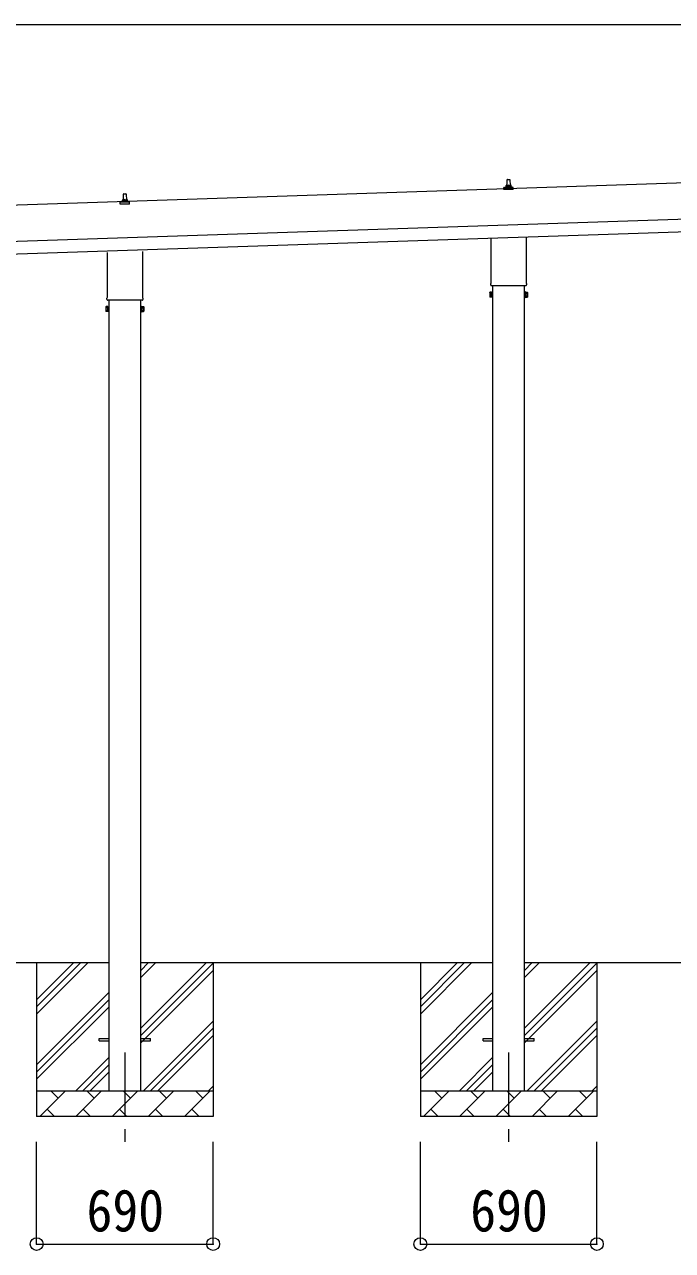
# Model space of a CAD drawing. Units: millimetres at full size, sheet at 1:50. Extents: x -14053 to 14053, y -9700 to 9700.
# Drawn here: x 6844 to 9377, y -6513 to -1720 of the extents above; entities that cross this region are included whole.
import ezdxf
from ezdxf.enums import TextEntityAlignment as Align

# ---------------------------------------------------------------- set-up
doc = ezdxf.new("R2010")
doc.units = ezdxf.units.MM
doc.header["$LTSCALE"] = 50
doc.header["$PDMODE"] = 32
doc.header["$PDSIZE"] = 50
doc.linetypes.add('CHAIN1', pattern=[8, 5, -1, 1, -1])
for name, color, linetype, lineweight in [('0-1_Defpoints', 7, 'CHAIN1', 9), ('0-2_TEXT1', 4, 'Continuous', 9), ('0-3_SHAPE', 7, 'Continuous', 9), ('0-8_TABLE1', 6, 'Continuous', 9)]:
    doc.layers.add(name, color=color, linetype=linetype, lineweight=lineweight)
doc.styles.add('ＭＳ ゴシック', font='')
doc.styles.get('ＭＳ ゴシック').set_extended_font_data('MS Gothic')

msp = doc.modelspace()

# ---------------------------------------------------------------- linework, layer by layer
at = {"layer": '0-1_Defpoints'}
for p, q in [((7236.51, -5738.7), (7236.51, -6087.7)), ((8736.51, -5738.7), (8736.51, -6087.7))]:
    msp.add_line(p, q, dxfattribs=at)
at = {"layer": '0-2_TEXT1'}
for p, q in [((9432.4, -2338.78), (3540.29, -2535.18)), ((8730.51, -2349.44), (8731.24, -2325.91)), ((8732.24, -2324.94), (8740.78, -2324.94)), ((8741.78, -2325.91), (8742.51, -2349.44)), ((7230.51, -2406.1), (7231.24, -2382.58)), ((7232.24, -2381.6), (7240.78, -2381.6)), ((7241.78, -2382.58), (7242.51, -2406.1)), ((8718.26, -2364.94), (8718.26, -2357.22)), ((8754.76, -2364.94), (8718.26, -2364.94)), ((8718.64, -2356.44), (8754.38, -2356.44)), ((8719.02, -2356.25), (8725.75, -2354.62)), ((8726.13, -2354.44), (8746.89, -2354.44)), ((8726.51, -2353.65), (8726.51, -2349.44)), ((8727.51, -2349.44), (8745.51, -2349.44)), ((8746.51, -2353.65), (8746.51, -2349.44)), ((8754, -2356.25), (8747.27, -2354.62)), ((8754.76, -2364.94), (8754.76, -2357.22)), ((7218.26, -2421.6), (7218.26, -2413.89)), ((7254.76, -2421.6), (7218.26, -2421.6)), ((7218.64, -2413.1), (7254.38, -2413.1)), ((7219.02, -2412.92), (7225.75, -2411.29)), ((7226.13, -2411.1), (7246.89, -2411.1)), ((7226.51, -2410.32), (7226.51, -2406.1)), ((7227.51, -2406.1), (7245.51, -2406.1)), ((7246.51, -2410.32), (7246.51, -2406.1)), ((7254, -2412.92), (7247.27, -2411.29)), ((7254.76, -2421.6), (7254.76, -2413.89)), ((3544.95, -2675.11), (9437.07, -2478.7)), ((3546.62, -2725.08), (9438.73, -2528.68)), ((8668.21, -2728.93), (8668.21, -2554.36)), ((8804.81, -2549.81), (8804.81, -2728.93)), ((7168.21, -2785.59), (7168.21, -2611.03)), ((7304.81, -2606.47), (7304.81, -2785.59)), ((8662.51, -2767.2), (8663.27, -2765.88)), ((8662.51, -2767.2), (8662.51, -2784.2)), ((8669.51, -2765.88), (8663.27, -2765.88)), ((8669.51, -2770.79), (8663.27, -2770.79)), ((8666.51, -2737.7), (8666.51, -2732.2)), ((8804.45, -2741.2), (8668.57, -2741.2)), ((8669.51, -2785.51), (8669.51, -2765.88)), ((8669.51, -2766.5), (8672.01, -2766.5)), ((8672.01, -2765.2), (8674.01, -2765.2)), ((8672.01, -2786.2), (8672.01, -2765.2)), ((8674.01, -2741.2), (8674.01, -5888.7)), ((8674.01, -2765.2), (8674.01, -2786.2)), ((8799.01, -5888.7), (8799.01, -2741.2)), ((8801.01, -2765.2), (8799.01, -2765.2)), ((8801.01, -2786.2), (8801.01, -2765.2)), ((8803.51, -2766.5), (8801.01, -2766.5)), ((8803.51, -2765.88), (8809.75, -2765.88)), ((8803.51, -2785.51), (8803.51, -2765.88)), ((8803.51, -2770.79), (8809.75, -2770.79)), ((8806.51, -2732.2), (8806.51, -2737.7)), ((8810.51, -2767.2), (8809.75, -2765.88)), ((8810.51, -2767.2), (8810.51, -2784.2)), ((7162.51, -2823.87), (7163.27, -2822.55)), ((7162.51, -2823.87), (7162.51, -2840.87)), ((7169.51, -2822.55), (7163.27, -2822.55)), ((7169.51, -2827.46), (7163.27, -2827.46)), ((7166.51, -2794.37), (7166.51, -2788.87)), ((7304.45, -2797.87), (7168.57, -2797.87)), ((7169.51, -2842.18), (7169.51, -2822.55)), ((7169.51, -2823.17), (7172.01, -2823.17)), ((7172.01, -2821.87), (7174.01, -2821.87)), ((7172.01, -2842.87), (7172.01, -2821.87)), ((7174.01, -2797.87), (7174.01, -5888.7)), ((7174.01, -2821.87), (7174.01, -2842.87)), ((7299.01, -5888.7), (7299.01, -2797.87)), ((7301.01, -2821.87), (7299.01, -2821.87)), ((7301.01, -2842.87), (7301.01, -2821.87)), ((7303.51, -2823.17), (7301.01, -2823.17)), ((7303.51, -2822.55), (7309.75, -2822.55)), ((7303.51, -2842.18), (7303.51, -2822.55)), ((7303.51, -2827.46), (7309.75, -2827.46)), ((7306.51, -2788.87), (7306.51, -2794.37)), ((7310.51, -2823.87), (7309.75, -2822.55)), ((7310.51, -2823.87), (7310.51, -2840.87)), ((8662.51, -2784.2), (8663.27, -2785.51)), ((8669.51, -2780.61), (8663.27, -2780.61)), ((8669.51, -2785.51), (8663.27, -2785.51)), ((8672.01, -2784.9), (8669.51, -2784.9)), ((8674.01, -2786.2), (8672.01, -2786.2)), ((8799.01, -2786.2), (8801.01, -2786.2)), ((8801.01, -2784.9), (8803.51, -2784.9)), ((8803.51, -2780.61), (8809.75, -2780.61)), ((8803.51, -2785.51), (8809.75, -2785.51)), ((8810.51, -2784.2), (8809.75, -2785.51)), ((7162.51, -2840.87), (7163.27, -2842.18)), ((7169.51, -2837.27), (7163.27, -2837.27)), ((7169.51, -2842.18), (7163.27, -2842.18)), ((7172.01, -2841.57), (7169.51, -2841.57)), ((7174.01, -2842.87), (7172.01, -2842.87)), ((7299.01, -2842.87), (7301.01, -2842.87)), ((7301.01, -2841.57), (7303.51, -2841.57)), ((7303.51, -2837.27), (7309.75, -2837.27)), ((7303.51, -2842.18), (7309.75, -2842.18)), ((7310.51, -2840.87), (7309.75, -2842.18)), ((7136.51, -5693.2), (7136.51, -5684.2)), ((7136.51, -5684.2), (7174.01, -5684.2)), ((7136.51, -5693.2), (7174.01, -5693.2)), ((7299.01, -5684.2), (7336.51, -5684.2)), ((7299.01, -5693.2), (7336.51, -5693.2)), ((7336.51, -5693.2), (7336.51, -5684.2)), ((8636.51, -5693.2), (8636.51, -5684.2)), ((8636.51, -5684.2), (8674.01, -5684.2)), ((8636.51, -5693.2), (8674.01, -5693.2)), ((8799.01, -5684.2), (8836.51, -5684.2)), ((8799.01, -5693.2), (8836.51, -5693.2)), ((8836.51, -5693.2), (8836.51, -5684.2))]:
    msp.add_line(p, q, dxfattribs=at)
for centre, radius, start, end in [((8730.6, -2350.07), 4.13, 90, 171.17633), ((8732.24, -2325.94), 1, 90, 178.60509), ((8739.84, -2349.44), 4.83, 133.60282, 180), ((8733.18, -2349.44), 4.83, 0, 46.39718), ((8740.78, -2325.94), 1, 1.39491, 90), ((8742.42, -2350.07), 4.13, 8.82367, 90), ((7232.24, -2382.6), 1, 90, 178.60509), ((7240.78, -2382.6), 1, 1.39491, 90), ((8719.26, -2357.22), 1, 103.62699, 180), ((8725.51, -2353.65), 1, 283.62699, 0), ((8727.51, -2350.44), 1, 90, 180), ((8745.51, -2350.44), 1, 0, 90), ((8747.51, -2353.65), 1, 180, 256.37301), ((8753.76, -2357.22), 1, 0, 76.37301), ((7219.26, -2413.89), 1, 103.62699, 180), ((7225.51, -2410.32), 1, 283.62699, 0), ((7230.6, -2406.74), 4.13, 90, 171.17633), ((7227.51, -2407.1), 1, 90, 180), ((7239.84, -2406.1), 4.83, 133.60282, 180), ((7233.18, -2406.1), 4.83, 0, 46.39718), ((7242.42, -2406.74), 4.13, 8.82367, 90), ((7245.51, -2407.1), 1, 0, 90), ((7247.51, -2410.32), 1, 180, 256.37301), ((7253.76, -2413.89), 1, 0, 76.37301), ((8670.51, -2732.2), 4, 125.09963, 180), ((8802.51, -2732.2), 4, 0, 54.90037), ((8678.75, -2775.7), 16.24, 162.41205, 197.58795), ((8666.86, -2768.34), 4.34, 145.61575, 214.38425), ((8670.51, -2737.7), 4, 180, 194.47751), ((8670.51, -2737.7), 4, 194.47751, 241.04498), ((8802.51, -2737.7), 4, 298.95502, 345.52249), ((8802.51, -2737.7), 4, 345.52249, 0), ((8794.27, -2775.7), 16.24, 342.41205, 17.58795), ((8806.17, -2768.34), 4.34, 325.61575, 34.38425), ((7166.86, -2825), 4.34, 145.61575, 214.38425), ((7178.75, -2832.37), 16.24, 162.41205, 197.58795), ((7170.51, -2788.87), 4, 125.09963, 180), ((7170.51, -2794.37), 4, 180, 194.47751), ((7170.51, -2794.37), 4, 194.47751, 241.04498), ((7302.51, -2794.37), 4, 298.95502, 345.52249), ((7302.51, -2788.87), 4, 0, 54.90037), ((7302.51, -2794.37), 4, 345.52249, 0), ((7294.27, -2832.37), 16.24, 342.41205, 17.58795), ((7306.17, -2825), 4.34, 325.61575, 34.38425), ((8666.86, -2783.06), 4.34, 145.61575, 214.38425), ((8806.17, -2783.06), 4.34, 325.61575, 34.38425), ((7166.86, -2839.73), 4.34, 145.61575, 214.38425), ((7306.17, -2839.73), 4.34, 325.61575, 34.38425)]:
    msp.add_arc(centre, radius, start, end, dxfattribs=at)
at = {"layer": '0-3_SHAPE'}
for p, q in [((7174.01, -5388.7), (5799.01, -5388.7)), ((6891.51, -5388.7), (6891.51, -5988.7)), ((6891.51, -5532.18), (7034.99, -5388.7)), ((6891.51, -5560.46), (7063.28, -5388.7)), ((6891.51, -5588.75), (7091.56, -5388.7)), ((8674.01, -5388.7), (7299.01, -5388.7)), ((7299.01, -5417.52), (7327.83, -5388.7)), ((7299.01, -5445.81), (7356.12, -5388.7)), ((7299.01, -5643.8), (7554.11, -5388.7)), ((7299.01, -5672.08), (7581.51, -5389.58)), ((7581.51, -5388.7), (7581.51, -5988.7)), ((8391.51, -5388.7), (8391.51, -5988.7)), ((8391.51, -5532.18), (8534.99, -5388.7)), ((8391.51, -5560.46), (8563.28, -5388.7)), ((8391.51, -5588.75), (8591.56, -5388.7)), ((9833.75, -5388.7), (8799.01, -5388.7)), ((8799.01, -5417.52), (8827.83, -5388.7)), ((8799.01, -5445.81), (8856.12, -5388.7)), ((8799.01, -5643.8), (9054.11, -5388.7)), ((8799.01, -5672.08), (9081.51, -5389.58)), ((9081.51, -5388.7), (9081.51, -5988.7)), ((7299.01, -5700.37), (7581.51, -5417.87)), ((8799.01, -5700.37), (9081.51, -5417.87)), ((6891.51, -5786.74), (7174.01, -5504.24)), ((8391.51, -5786.74), (8674.01, -5504.24)), ((6891.51, -5815.02), (7174.01, -5532.52)), ((8391.51, -5815.02), (8674.01, -5532.52)), ((6891.51, -5843.31), (7174.01, -5560.81)), ((8391.51, -5843.31), (8674.01, -5560.81)), ((7308.67, -5888.7), (7581.51, -5615.86)), ((7336.95, -5888.7), (7581.51, -5644.14)), ((8808.67, -5888.7), (9081.51, -5615.86)), ((8836.95, -5888.7), (9081.51, -5644.14)), ((7365.24, -5888.7), (7581.51, -5672.42)), ((8865.24, -5888.7), (9081.51, -5672.42)), ((7044.11, -5888.7), (7174.01, -5758.8)), ((7072.39, -5888.7), (7174.01, -5787.08)), ((8544.11, -5888.7), (8674.01, -5758.8)), ((8572.39, -5888.7), (8674.01, -5787.08)), ((7100.68, -5888.7), (7174.01, -5815.37)), ((8600.68, -5888.7), (8674.01, -5815.37)), ((6891.51, -5888.7), (7581.51, -5888.7)), ((6903.67, -5988.7), (7003.67, -5888.7)), ((6975.11, -5917.25), (6946.56, -5888.7)), ((7045.09, -5988.7), (7145.09, -5888.7)), ((7116.54, -5917.25), (7087.98, -5888.7)), ((7186.51, -5988.7), (7286.51, -5888.7)), ((7257.96, -5917.25), (7229.4, -5888.7)), ((7327.93, -5988.7), (7427.93, -5888.7)), ((7399.38, -5917.25), (7370.82, -5888.7)), ((7469.35, -5988.7), (7569.35, -5888.7)), ((7540.8, -5917.25), (7512.25, -5888.7)), ((7563.23, -5888.7), (7581.51, -5870.41)), ((8391.51, -5888.7), (9081.51, -5888.7)), ((8403.67, -5988.7), (8503.67, -5888.7)), ((8475.11, -5917.25), (8446.56, -5888.7)), ((8545.09, -5988.7), (8645.09, -5888.7)), ((8616.54, -5917.25), (8587.98, -5888.7)), ((8686.51, -5988.7), (8786.51, -5888.7)), ((8757.96, -5917.25), (8729.4, -5888.7)), ((8827.93, -5988.7), (8927.93, -5888.7)), ((8899.38, -5917.25), (8870.82, -5888.7)), ((8969.35, -5988.7), (9069.35, -5888.7)), ((9040.8, -5917.25), (9012.25, -5888.7)), ((9063.23, -5888.7), (9081.51, -5870.41)), ((7581.51, -5988.7), (6891.51, -5988.7)), ((6932.22, -5960.15), (6960.77, -5988.7)), ((7073.64, -5960.15), (7102.2, -5988.7)), ((7215.06, -5960.15), (7243.62, -5988.7)), ((7356.48, -5960.15), (7385.04, -5988.7)), ((7497.91, -5960.15), (7526.46, -5988.7)), ((9081.51, -5988.7), (8391.51, -5988.7)), ((8432.22, -5960.15), (8460.77, -5988.7)), ((8573.64, -5960.15), (8602.2, -5988.7)), ((8715.06, -5960.15), (8743.62, -5988.7)), ((8856.48, -5960.15), (8885.04, -5988.7)), ((8997.91, -5960.15), (9026.46, -5988.7))]:
    msp.add_line(p, q, dxfattribs=at)
at = {"layer": '0-8_TABLE1'}
for p, q in [((3509.51, -1719.58), (9469.51, -1719.58)), ((6891.51, -6487.7), (6891.51, -6087.7)), ((7581.51, -6487.7), (7581.51, -6087.7)), ((8391.51, -6487.7), (8391.51, -6087.7)), ((9081.51, -6487.7), (9081.51, -6087.7)), ((6891.51, -6487.7), (7581.51, -6487.7)), ((8391.51, -6487.7), (9081.51, -6487.7))]:
    msp.add_line(p, q, dxfattribs=at)
for p in [(6891.51, -6487.7), (7581.51, -6487.7), (8391.51, -6487.7), (9081.51, -6487.7)]:
    msp.add_point(p, dxfattribs=at)

# ---------------------------------------------------------------- texts
at = {"layer": '0-8_TABLE1', "color": 7, "style": 'ＭＳ ゴシック', "width": 0.9}
for p in [(7086.51, -6487.7), (8586.51, -6487.7)]:
    msp.add_text('690', height=165, dxfattribs=at).set_placement(p, align=Align.BOTTOM_LEFT)

doc.saveas('drawing.dxf')
